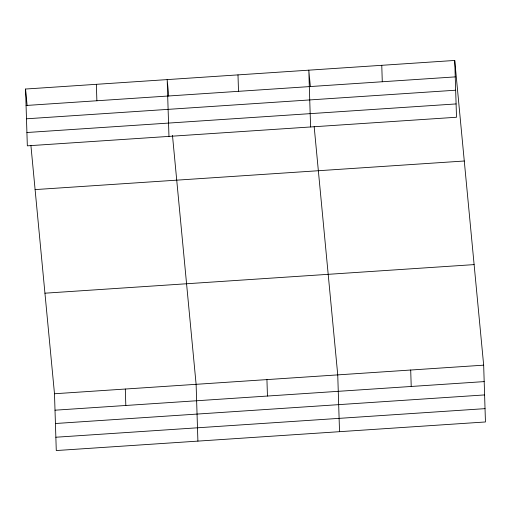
<?xml version="1.0" encoding="UTF-8"?>
<svg xmlns="http://www.w3.org/2000/svg" width="511" height="511" viewBox="0 0 511 511"><rect width="100%" height="100%" fill="white"/><g stroke="black" fill="none" stroke-linecap="round" stroke-linejoin="round"><path stroke-width="0.77" d="M454.726 60.451L456.508 117.249L27.332 145.833L25.55 89.035L454.726 60.451L483.668 365.167L485.45 421.965L56.274 450.549L54.492 393.751L30.922 145.597M26.067 105.477L455.244 76.893M26.483 118.795L455.659 90.211M26.917 132.515L456.093 103.931M35.099 189.594L464.275 161.01M44.942 293.193L474.112 264.609M54.492 393.751L483.668 365.167M55.009 410.192L484.179 381.608M55.424 423.51L484.6 394.926M55.859 437.231L485.028 408.647M310.375 86.666L308.804 70.173L310.592 126.971M314.176 126.734L337.745 374.882L339.528 431.68M168.745 96.1L167.18 79.601L168.962 136.405M172.475 135.383L196.115 384.317L197.904 441.114M25.55 89.035L27.115 105.534M410.703 370.021L411.221 386.463M381.768 65.312L382.279 81.754M266.934 379.603L267.451 396.044M237.992 74.887L238.509 91.328M125.304 389.031L125.821 405.472M96.362 84.321L96.879 100.763"/></g></svg>
